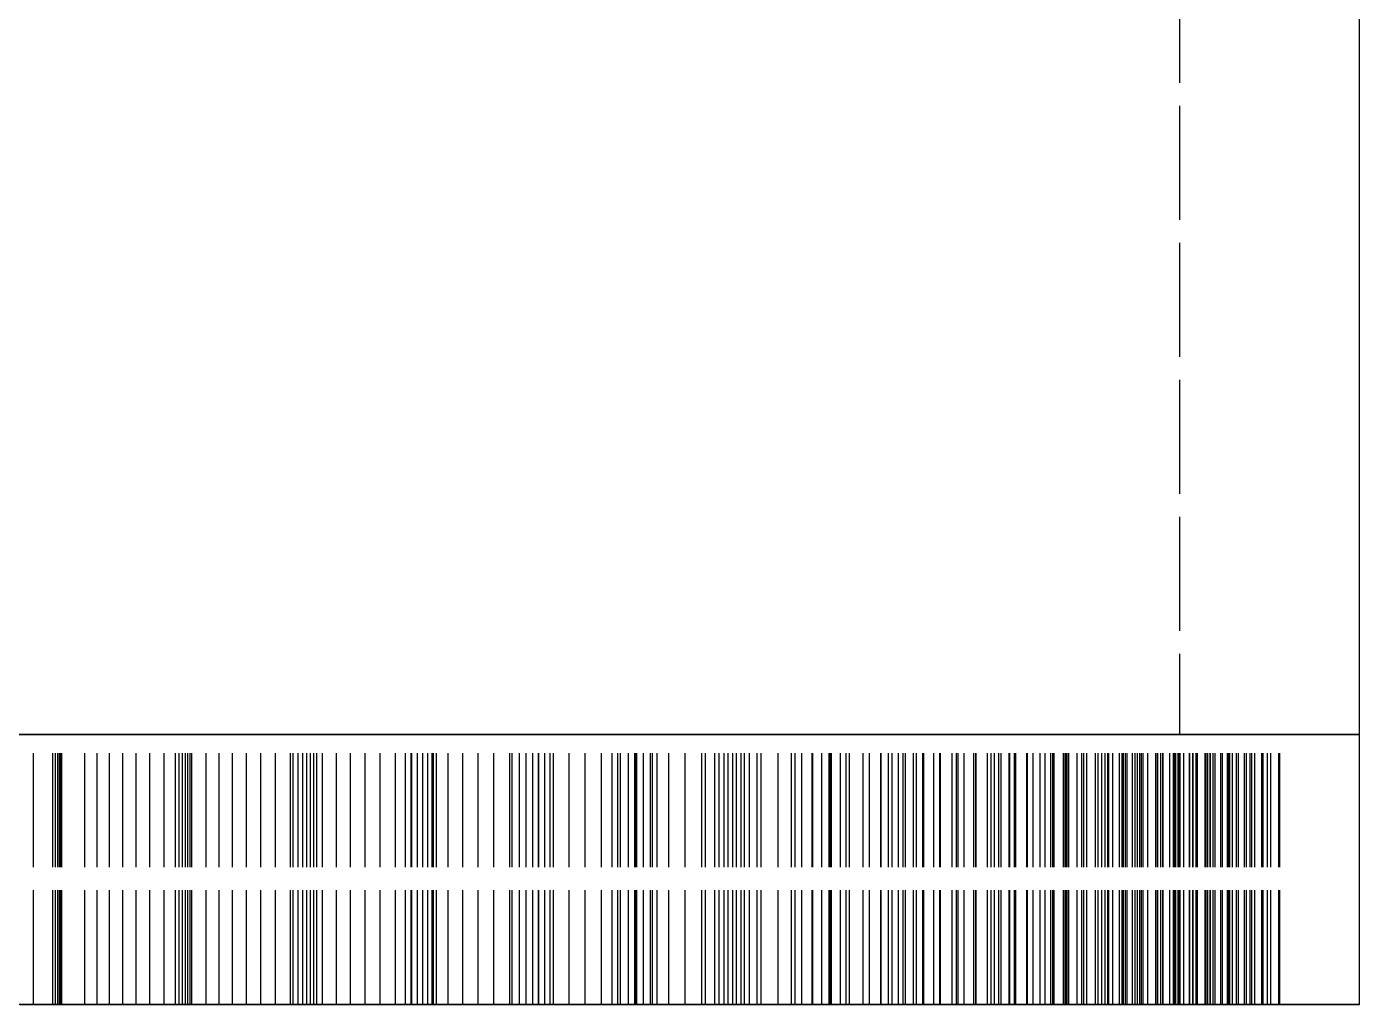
# Model space of a CAD drawing. Header units: millimetres. Extents: x -25 to 138, y -20 to 129.
# Drawn here: x 91.17 to 106, y 2 to 12.88 of the extents above; entities that cross this region are included whole.
import ezdxf

# ---------------------------------------------------------------- set-up
doc = ezdxf.new("R2010")
doc.units = ezdxf.units.MM
doc.linetypes.add('DASHED', pattern=[1.524, 1.27, -0.254])
doc.layers.add('HIDDEN', color=8, linetype='DASHED')
doc.layers.add('VISIBLE', color=7, linetype='CONTINUOUS')

msp = doc.modelspace()

# ---------------------------------------------------------------- linework, layer by layer
at = {"layer": 'HIDDEN'}
for points in [[(104, 44), (104, 5)], [(104, 5), (103.30159, 5), (102.60317, 5), (101.90476, 5), (101.20635, 5), (100.50794, 5), (99.80952, 5), (99.11111, 5), (98.4127, 5), (97.71429, 5), (97.01587, 5), (96.31746, 5), (95.61905, 5), (94.92063, 5), (94.22222, 5), (93.52381, 5), (92.8254, 5), (92.12698, 5), (91.42857, 5), (90.73016, 5)], [(106, 5), (105.2381, 5), (104.47619, 5), (103.71429, 5), (102.95238, 5), (102.19048, 5), (101.42857, 5), (100.66667, 5), (99.90476, 5), (99.14286, 5), (98.38095, 5), (97.61905, 5), (96.85714, 5), (96.09524, 5), (95.33333, 5), (94.57143, 5), (93.80952, 5), (93.04762, 5), (92.28571, 5), (91.52381, 5), (90.7619, 5)], [(106, 5), (105.2381, 5), (104.47619, 5), (103.71429, 5), (102.95238, 5), (102.19048, 5), (101.42857, 5), (100.66667, 5), (99.90476, 5), (99.14286, 5), (98.38095, 5), (97.61905, 5), (96.85714, 5), (96.09524, 5), (95.33333, 5), (94.57143, 5), (93.80952, 5), (93.04762, 5), (92.28571, 5), (91.52381, 5), (90.7619, 5)], [(91.07937, 5), (91.42857, 5), (91.77778, 5), (92.12698, 5), (92.47619, 5), (92.8254, 5), (93.1746, 5), (93.52381, 5), (93.87302, 5), (94.22222, 5), (94.57143, 5), (94.92063, 5), (95.26984, 5), (95.61905, 5), (95.96825, 5), (96.31746, 5), (96.66667, 5), (97.01587, 5), (97.36508, 5), (97.71429, 5), (98.06349, 5), (98.4127, 5), (98.7619, 5), (99.11111, 5), (99.46032, 5), (99.80952, 5), (100.15873, 5), (100.50794, 5), (100.85714, 5), (101.20635, 5), (101.55556, 5), (101.90476, 5), (102.25397, 5), (102.60317, 5), (102.95238, 5), (103.30159, 5), (103.65079, 5), (104, 5)], [(91.09847, 5), (91.24743, 5)], [(91.24743, 5), (91.09847, 5)], [(91.24743, 5), (91.56362, 5)], [(91.56362, 5), (91.24743, 5)], [(91.24743, 2), (91.24743, 5)], [(91.24743, 2), (91.24743, 5)], [(91.49506, 5), (91.46594, 5)], [(91.46594, 5), (91.82161, 5)], [(91.82161, 5), (91.46594, 5)], [(91.46594, 5), (91.49506, 5)], [(91.46594, 2), (91.46594, 5)], [(91.46594, 2), (91.46594, 5)], [(91.5187, 5), (91.49506, 5)], [(91.49506, 5), (91.5187, 5)], [(91.49506, 2), (91.49506, 5)], [(91.49506, 2), (91.49506, 5)], [(91.53716, 5), (91.5187, 5)], [(91.5187, 5), (91.53716, 5)], [(91.5187, 2), (91.5187, 5)], [(91.5187, 2), (91.5187, 5)], [(91.55068, 5), (91.53716, 5)], [(91.53716, 5), (91.55068, 5)], [(91.53716, 2), (91.53716, 5)], [(91.53716, 2), (91.53716, 5)], [(91.55945, 5), (91.55068, 5)], [(91.55068, 5), (91.55945, 5)], [(91.55068, 2), (91.55068, 5)], [(91.55068, 2), (91.55068, 5)], [(91.56362, 5), (91.55945, 5)], [(91.55945, 5), (91.56362, 5)], [(91.55945, 2), (91.55945, 5)], [(91.55945, 2), (91.55945, 5)], [(91.56362, 2), (91.56362, 5)], [(91.56362, 2), (91.56362, 5)], [(91.82161, 5), (91.95636, 5)], [(91.95636, 5), (91.82161, 5)], [(91.82161, 2), (91.82161, 5)], [(91.82161, 2), (91.82161, 5)], [(91.95636, 5), (92.09639, 5)], [(92.09639, 5), (91.95636, 5)], [(91.95636, 2), (91.95636, 5)], [(91.95636, 2), (91.95636, 5)], [(92.09639, 5), (92.24136, 5)], [(92.24136, 5), (92.09639, 5)], [(92.09639, 2), (92.09639, 5)], [(92.09639, 2), (92.09639, 5)], [(92.24136, 5), (92.391, 5)], [(92.391, 5), (92.24136, 5)], [(92.24136, 2), (92.24136, 5)], [(92.24136, 2), (92.24136, 5)], [(92.391, 5), (92.54508, 5)], [(92.54508, 5), (92.391, 5)], [(92.391, 2), (92.391, 5)], [(92.391, 2), (92.391, 5)], [(92.54508, 5), (92.70343, 5)], [(92.70343, 5), (92.54508, 5)], [(92.54508, 2), (92.54508, 5)], [(92.54508, 2), (92.54508, 5)], [(92.70343, 5), (93.00903, 5)], [(93.00903, 5), (92.70343, 5)], [(92.70343, 2), (92.70343, 5)], [(92.70343, 2), (92.70343, 5)], [(92.87077, 5), (92.8282, 5)], [(92.8282, 5), (93.17091, 5)], [(93.17091, 5), (92.8282, 5)], [(92.8282, 5), (92.87077, 5)], [(92.8282, 2), (92.8282, 5)], [(92.8282, 2), (92.8282, 5)], [(92.90803, 5), (92.87077, 5)], [(92.87077, 5), (92.90803, 5)], [(92.87077, 2), (92.87077, 5)], [(92.87077, 2), (92.87077, 5)], [(92.94028, 5), (92.90803, 5)], [(92.90803, 5), (92.94028, 5)], [(92.90803, 2), (92.90803, 5)], [(92.90803, 2), (92.90803, 5)], [(92.96776, 5), (92.94028, 5)], [(92.94028, 5), (92.96776, 5)], [(92.94028, 2), (92.94028, 5)], [(92.94028, 2), (92.94028, 5)], [(92.99062, 5), (92.96776, 5)], [(92.96776, 5), (92.99062, 5)], [(92.96776, 2), (92.96776, 5)], [(92.96776, 2), (92.96776, 5)], [(93.00903, 5), (92.99062, 5)], [(92.99062, 5), (93.00903, 5)], [(92.99062, 2), (92.99062, 5)], [(92.99062, 2), (92.99062, 5)], [(93.00903, 2), (93.00903, 5)], [(93.00903, 2), (93.00903, 5)], [(93.17091, 5), (93.31525, 5)], [(93.31525, 5), (93.17091, 5)], [(93.17091, 2), (93.17091, 5)], [(93.17091, 2), (93.17091, 5)], [(93.31525, 5), (93.46466, 5)], [(93.46466, 5), (93.31525, 5)], [(93.31525, 2), (93.31525, 5)], [(93.31525, 2), (93.31525, 5)], [(93.46466, 5), (93.61881, 5)], [(93.61881, 5), (93.46466, 5)], [(93.46466, 2), (93.46466, 5)], [(93.46466, 2), (93.46466, 5)], [(93.61881, 5), (93.77744, 5)], [(93.77744, 5), (93.61881, 5)], [(93.61881, 2), (93.61881, 5)], [(93.61881, 2), (93.61881, 5)], [(93.77744, 5), (93.94032, 5)], [(93.94032, 5), (93.77744, 5)], [(93.77744, 2), (93.77744, 5)], [(93.77744, 2), (93.77744, 5)], [(93.94032, 5), (94.10728, 5)], [(94.10728, 5), (93.94032, 5)], [(93.94032, 2), (93.94032, 5)], [(93.94032, 2), (93.94032, 5)], [(94.10728, 5), (94.4008, 5)], [(94.4008, 5), (94.10728, 5)], [(94.10728, 2), (94.10728, 5)], [(94.10728, 2), (94.10728, 5)], [(94.19352, 5), (94.13771, 5)], [(94.13771, 5), (94.46578, 5)], [(94.46578, 5), (94.13771, 5)], [(94.13771, 5), (94.19352, 5)], [(94.13771, 2), (94.13771, 5)], [(94.13771, 2), (94.13771, 5)], [(94.24422, 5), (94.19352, 5)], [(94.19352, 5), (94.24422, 5)], [(94.19352, 2), (94.19352, 5)], [(94.19352, 2), (94.19352, 5)], [(94.29011, 5), (94.24422, 5)], [(94.24422, 5), (94.29011, 5)], [(94.24422, 2), (94.24422, 5)], [(94.24422, 2), (94.24422, 5)], [(94.3314, 5), (94.29011, 5)], [(94.29011, 5), (94.3314, 5)], [(94.29011, 2), (94.29011, 5)], [(94.29011, 2), (94.29011, 5)], [(94.36825, 5), (94.3314, 5)], [(94.3314, 5), (94.36825, 5)], [(94.3314, 2), (94.3314, 5)], [(94.3314, 2), (94.3314, 5)], [(94.4008, 5), (94.36825, 5)], [(94.36825, 5), (94.4008, 5)], [(94.36825, 2), (94.36825, 5)], [(94.36825, 2), (94.36825, 5)], [(94.4008, 2), (94.4008, 5)], [(94.4008, 2), (94.4008, 5)], [(94.46578, 5), (94.61901, 5)], [(94.61901, 5), (94.46578, 5)], [(94.46578, 2), (94.46578, 5)], [(94.46578, 2), (94.46578, 5)], [(94.61901, 5), (94.77708, 5)], [(94.77708, 5), (94.61901, 5)], [(94.61901, 2), (94.61901, 5)], [(94.61901, 2), (94.61901, 5)], [(94.77708, 5), (94.93966, 5)], [(94.93966, 5), (94.77708, 5)], [(94.77708, 2), (94.77708, 5)], [(94.77708, 2), (94.77708, 5)], [(94.93966, 5), (95.1065, 5)], [(95.1065, 5), (94.93966, 5)], [(94.93966, 2), (94.93966, 5)], [(94.93966, 2), (94.93966, 5)], [(95.1065, 5), (95.27739, 5)], [(95.27739, 5), (95.1065, 5)], [(95.1065, 2), (95.1065, 5)], [(95.1065, 2), (95.1065, 5)], [(95.27739, 5), (95.45215, 5)], [(95.45215, 5), (95.27739, 5)], [(95.27739, 2), (95.27739, 5)], [(95.27739, 2), (95.27739, 5)], [(95.45686, 5), (95.38809, 5)], [(95.38809, 5), (95.69992, 5)], [(95.69992, 5), (95.38809, 5)], [(95.38809, 5), (95.45686, 5)], [(95.38809, 2), (95.38809, 5)], [(95.38809, 2), (95.38809, 5)], [(95.45215, 5), (95.73216, 5)], [(95.73216, 5), (95.45215, 5)], [(95.45215, 2), (95.45215, 5)], [(95.45215, 2), (95.45215, 5)], [(95.52076, 5), (95.45686, 5)], [(95.45686, 5), (95.52076, 5)], [(95.45686, 2), (95.45686, 5)], [(95.45686, 2), (95.45686, 5)], [(95.58007, 5), (95.52076, 5)], [(95.52076, 5), (95.58007, 5)], [(95.52076, 2), (95.52076, 5)], [(95.52076, 2), (95.52076, 5)], [(95.63497, 5), (95.58007, 5)], [(95.58007, 5), (95.63497, 5)], [(95.58007, 2), (95.58007, 5)], [(95.58007, 2), (95.58007, 5)], [(95.68563, 5), (95.63497, 5)], [(95.63497, 5), (95.68563, 5)], [(95.63497, 2), (95.63497, 5)], [(95.63497, 2), (95.63497, 5)], [(95.73216, 5), (95.68563, 5)], [(95.68563, 5), (95.73216, 5)], [(95.68563, 2), (95.68563, 5)], [(95.68563, 2), (95.68563, 5)], [(95.69992, 5), (95.86129, 5)], [(95.86129, 5), (95.69992, 5)], [(95.69992, 2), (95.69992, 5)], [(95.69992, 2), (95.69992, 5)], [(95.73216, 2), (95.73216, 5)], [(95.73216, 2), (95.73216, 5)], [(95.86129, 5), (96.02725, 5)], [(96.02725, 5), (95.86129, 5)], [(95.86129, 2), (95.86129, 5)], [(95.86129, 2), (95.86129, 5)], [(96.02725, 5), (96.19747, 5)], [(96.19747, 5), (96.02725, 5)], [(96.02725, 2), (96.02725, 5)], [(96.02725, 2), (96.02725, 5)], [(96.19747, 5), (96.37171, 5)], [(96.37171, 5), (96.19747, 5)], [(96.19747, 2), (96.19747, 5)], [(96.19747, 2), (96.19747, 5)], [(96.37171, 5), (96.54977, 5)], [(96.54977, 5), (96.37171, 5)], [(96.37171, 2), (96.37171, 5)], [(96.37171, 2), (96.37171, 5)], [(96.54977, 5), (96.73148, 5)], [(96.73148, 5), (96.54977, 5)], [(96.54977, 2), (96.54977, 5)], [(96.54977, 2), (96.54977, 5)], [(96.65464, 5), (96.57324, 5)], [(96.57324, 5), (96.86732, 5)], [(96.86732, 5), (96.57324, 5)], [(96.57324, 5), (96.65464, 5)], [(96.57324, 2), (96.57324, 5)], [(96.57324, 2), (96.57324, 5)], [(96.73143, 5), (96.65464, 5)], [(96.65464, 5), (96.73143, 5)], [(96.65464, 2), (96.65464, 5)], [(96.65464, 2), (96.65464, 5)], [(96.80386, 5), (96.73143, 5)], [(96.73143, 5), (96.80386, 5)], [(96.73143, 2), (96.73143, 5)], [(96.73143, 2), (96.73143, 5)], [(96.73148, 5), (96.99662, 5)], [(96.99662, 5), (96.73148, 5)], [(96.73148, 2), (96.73148, 5)], [(96.73148, 2), (96.73148, 5)], [(96.87211, 5), (96.80386, 5)], [(96.80386, 5), (96.87211, 5)], [(96.80386, 2), (96.80386, 5)], [(96.80386, 2), (96.80386, 5)], [(96.86732, 5), (97.03605, 5)], [(97.03605, 5), (96.86732, 5)], [(96.86732, 2), (96.86732, 5)], [(96.86732, 2), (96.86732, 5)], [(96.93632, 5), (96.87211, 5)], [(96.87211, 5), (96.93632, 5)], [(96.87211, 2), (96.87211, 5)], [(96.87211, 2), (96.87211, 5)], [(96.99662, 5), (96.93632, 5)], [(96.93632, 5), (96.99662, 5)], [(96.93632, 2), (96.93632, 5)], [(96.93632, 2), (96.93632, 5)], [(96.99662, 2), (96.99662, 5)], [(96.99662, 2), (96.99662, 5)], [(97.03605, 5), (97.20908, 5)], [(97.20908, 5), (97.03605, 5)], [(97.03605, 2), (97.03605, 5)], [(97.03605, 2), (97.03605, 5)], [(97.20908, 5), (97.38611, 5)], [(97.38611, 5), (97.20908, 5)], [(97.20908, 2), (97.20908, 5)], [(97.20908, 2), (97.20908, 5)], [(97.38611, 5), (97.56691, 5)], [(97.56691, 5), (97.38611, 5)], [(97.38611, 2), (97.38611, 5)], [(97.38611, 2), (97.38611, 5)], [(97.56691, 5), (97.75127, 5)], [(97.75127, 5), (97.56691, 5)], [(97.56691, 2), (97.56691, 5)], [(97.56691, 2), (97.56691, 5)], [(97.78102, 5), (97.68739, 5)], [(97.68739, 5), (97.96228, 5)], [(97.96228, 5), (97.68739, 5)], [(97.68739, 5), (97.78102, 5)], [(97.68739, 2), (97.68739, 5)], [(97.68739, 2), (97.68739, 5)], [(97.75127, 5), (97.93904, 5)], [(97.93904, 5), (97.75127, 5)], [(97.75127, 2), (97.75127, 5)], [(97.75127, 2), (97.75127, 5)], [(97.87033, 5), (97.78102, 5)], [(97.78102, 5), (97.87033, 5)], [(97.78102, 2), (97.78102, 5)], [(97.78102, 2), (97.78102, 5)], [(97.95553, 5), (97.87033, 5)], [(97.87033, 5), (97.95553, 5)], [(97.87033, 2), (97.87033, 5)], [(97.87033, 2), (97.87033, 5)], [(97.93904, 5), (98.18801, 5)], [(98.18801, 5), (97.93904, 5)], [(97.93904, 2), (97.93904, 5)], [(97.93904, 2), (97.93904, 5)], [(98.03679, 5), (97.95553, 5)], [(97.95553, 5), (98.03679, 5)], [(97.95553, 2), (97.95553, 5)], [(97.95553, 2), (97.95553, 5)], [(97.96228, 5), (98.13755, 5)], [(98.13755, 5), (97.96228, 5)], [(97.96228, 2), (97.96228, 5)], [(97.96228, 2), (97.96228, 5)], [(98.11425, 5), (98.03679, 5)], [(98.03679, 5), (98.11425, 5)], [(98.03679, 2), (98.03679, 5)], [(98.03679, 2), (98.03679, 5)], [(98.18801, 5), (98.11425, 5)], [(98.11425, 5), (98.18801, 5)], [(98.11425, 2), (98.11425, 5)], [(98.11425, 2), (98.11425, 5)], [(98.13755, 5), (98.31681, 5)], [(98.31681, 5), (98.13755, 5)], [(98.13755, 2), (98.13755, 5)], [(98.13755, 2), (98.13755, 5)], [(98.18801, 2), (98.18801, 5)], [(98.18801, 2), (98.18801, 5)], [(98.31681, 5), (98.49979, 5)], [(98.49979, 5), (98.31681, 5)], [(98.31681, 2), (98.31681, 5)], [(98.31681, 2), (98.31681, 5)], [(98.49979, 5), (98.68626, 5)], [(98.68626, 5), (98.49979, 5)], [(98.49979, 2), (98.49979, 5)], [(98.49979, 2), (98.49979, 5)], [(98.68626, 5), (98.87603, 5)], [(98.87603, 5), (98.68626, 5)], [(98.68626, 2), (98.68626, 5)], [(98.68626, 2), (98.68626, 5)], [(98.83052, 5), (98.72511, 5)], [(98.72511, 5), (98.97948, 5)], [(98.97948, 5), (98.72511, 5)], [(98.72511, 5), (98.83052, 5)], [(98.72511, 2), (98.72511, 5)], [(98.72511, 2), (98.72511, 5)], [(98.9319, 5), (98.83052, 5)], [(98.83052, 5), (98.9319, 5)], [(98.83052, 2), (98.83052, 5)], [(98.83052, 2), (98.83052, 5)], [(98.87603, 5), (99.06895, 5)], [(99.06895, 5), (98.87603, 5)], [(98.87603, 2), (98.87603, 5)], [(98.87603, 2), (98.87603, 5)], [(99.02946, 5), (98.9319, 5)], [(98.9319, 5), (99.02946, 5)], [(98.9319, 2), (98.9319, 5)], [(98.9319, 2), (98.9319, 5)], [(98.97948, 5), (99.16043, 5)], [(99.16043, 5), (98.97948, 5)], [(98.97948, 2), (98.97948, 5)], [(98.97948, 2), (98.97948, 5)], [(99.12335, 5), (99.02946, 5)], [(99.02946, 5), (99.12335, 5)], [(99.02946, 2), (99.02946, 5)], [(99.02946, 2), (99.02946, 5)], [(99.06895, 5), (99.30054, 5)], [(99.30054, 5), (99.06895, 5)], [(99.06895, 2), (99.06895, 5)], [(99.06895, 2), (99.06895, 5)], [(99.21368, 5), (99.12335, 5)], [(99.12335, 5), (99.21368, 5)], [(99.12335, 2), (99.12335, 5)], [(99.12335, 2), (99.12335, 5)], [(99.16043, 5), (99.34505, 5)], [(99.34505, 5), (99.16043, 5)], [(99.16043, 2), (99.16043, 5)], [(99.16043, 2), (99.16043, 5)], [(99.30054, 5), (99.21368, 5)], [(99.21368, 5), (99.30054, 5)], [(99.21368, 2), (99.21368, 5)], [(99.21368, 2), (99.21368, 5)], [(99.30054, 2), (99.30054, 5)], [(99.30054, 2), (99.30054, 5)], [(99.34505, 5), (99.53308, 5)], [(99.53308, 5), (99.34505, 5)], [(99.34505, 2), (99.34505, 5)], [(99.34505, 2), (99.34505, 5)], [(99.53308, 5), (99.72432, 5)], [(99.72432, 5), (99.53308, 5)], [(99.53308, 2), (99.53308, 5)], [(99.53308, 2), (99.53308, 5)], [(99.79803, 5), (99.68135, 5)], [(99.68135, 5), (99.91396, 5)], [(99.91396, 5), (99.68135, 5)], [(99.68135, 5), (99.79803, 5)], [(99.68135, 2), (99.68135, 5)], [(99.68135, 2), (99.68135, 5)], [(99.72432, 5), (99.91857, 5)], [(99.91857, 5), (99.72432, 5)], [(99.72432, 2), (99.72432, 5)], [(99.72432, 2), (99.72432, 5)], [(99.91099, 5), (99.79803, 5)], [(99.79803, 5), (99.91099, 5)], [(99.79803, 2), (99.79803, 5)], [(99.79803, 2), (99.79803, 5)], [(100.02043, 5), (99.91099, 5)], [(99.91099, 5), (100.02043, 5)], [(99.91099, 2), (99.91099, 5)], [(99.91099, 2), (99.91099, 5)], [(99.91396, 5), (100.0997, 5)], [(100.0997, 5), (99.91396, 5)], [(99.91396, 2), (99.91396, 5)], [(99.91396, 2), (99.91396, 5)], [(99.91857, 5), (100.11569, 5)], [(100.11569, 5), (99.91857, 5)], [(99.91857, 2), (99.91857, 5)], [(99.91857, 2), (99.91857, 5)], [(100.12648, 5), (100.02043, 5)], [(100.02043, 5), (100.12648, 5)], [(100.02043, 2), (100.02043, 5)], [(100.02043, 2), (100.02043, 5)], [(100.0997, 5), (100.28878, 5)], [(100.28878, 5), (100.0997, 5)], [(100.0997, 2), (100.0997, 5)], [(100.0997, 2), (100.0997, 5)], [(100.11569, 5), (100.32878, 5)], [(100.32878, 5), (100.11569, 5)], [(100.11569, 2), (100.11569, 5)], [(100.11569, 2), (100.11569, 5)], [(100.22924, 5), (100.12648, 5)], [(100.12648, 5), (100.22924, 5)], [(100.12648, 2), (100.12648, 5)], [(100.12648, 2), (100.12648, 5)], [(100.32878, 5), (100.22924, 5)], [(100.22924, 5), (100.32878, 5)], [(100.22924, 2), (100.22924, 5)], [(100.22924, 2), (100.22924, 5)], [(100.28878, 5), (100.48096, 5)], [(100.48096, 5), (100.28878, 5)], [(100.28878, 2), (100.28878, 5)], [(100.28878, 2), (100.28878, 5)], [(100.32878, 2), (100.32878, 5)], [(100.32878, 2), (100.32878, 5)], [(100.48096, 5), (100.67602, 5)], [(100.67602, 5), (100.48096, 5)], [(100.48096, 2), (100.48096, 5)], [(100.48096, 2), (100.48096, 5)], [(100.67882, 5), (100.55145, 5)], [(100.55145, 5), (100.76116, 5)], [(100.76116, 5), (100.55145, 5)], [(100.55145, 5), (100.67882, 5)], [(100.55145, 2), (100.55145, 5)], [(100.55145, 2), (100.55145, 5)], [(100.67602, 5), (100.87381, 5)], [(100.87381, 5), (100.67602, 5)], [(100.67602, 2), (100.67602, 5)], [(100.67602, 2), (100.67602, 5)], [(100.80282, 5), (100.67882, 5)], [(100.67882, 5), (100.80282, 5)], [(100.67882, 2), (100.67882, 5)], [(100.67882, 2), (100.67882, 5)], [(100.76116, 5), (100.9508, 5)], [(100.9508, 5), (100.76116, 5)], [(100.76116, 2), (100.76116, 5)], [(100.76116, 2), (100.76116, 5)], [(100.92361, 5), (100.80282, 5)], [(100.80282, 5), (100.92361, 5)], [(100.80282, 2), (100.80282, 5)], [(100.80282, 2), (100.80282, 5)], [(100.87381, 5), (101.07418, 5)], [(101.07418, 5), (100.87381, 5)], [(100.87381, 2), (100.87381, 5)], [(100.87381, 2), (100.87381, 5)], [(101.0413, 5), (100.92361, 5)], [(100.92361, 5), (101.0413, 5)], [(100.92361, 2), (100.92361, 5)], [(100.92361, 2), (100.92361, 5)], [(100.9508, 5), (101.14342, 5)], [(101.14342, 5), (100.9508, 5)], [(100.9508, 2), (100.9508, 5)], [(100.9508, 2), (100.9508, 5)], [(101.15598, 5), (101.0413, 5)], [(101.0413, 5), (101.15598, 5)], [(101.0413, 2), (101.0413, 5)], [(101.0413, 2), (101.0413, 5)], [(101.07418, 5), (101.26773, 5)], [(101.26773, 5), (101.07418, 5)], [(101.07418, 2), (101.07418, 5)], [(101.07418, 2), (101.07418, 5)], [(101.14342, 5), (101.3388, 5)], [(101.3388, 5), (101.14342, 5)], [(101.14342, 2), (101.14342, 5)], [(101.14342, 2), (101.14342, 5)], [(101.26773, 5), (101.15598, 5)], [(101.15598, 5), (101.26773, 5)], [(101.15598, 2), (101.15598, 5)], [(101.15598, 2), (101.15598, 5)], [(101.26773, 2), (101.26773, 5)], [(101.26773, 2), (101.26773, 5)], [(101.46861, 5), (101.33117, 5)], [(101.33117, 5), (101.51695, 5)], [(101.51695, 5), (101.33117, 5)], [(101.33117, 5), (101.46861, 5)], [(101.33117, 2), (101.33117, 5)], [(101.33117, 2), (101.33117, 5)], [(101.3388, 5), (101.53674, 5)], [(101.53674, 5), (101.3388, 5)], [(101.3388, 2), (101.3388, 5)], [(101.3388, 2), (101.3388, 5)], [(101.60304, 5), (101.46861, 5)], [(101.46861, 5), (101.60304, 5)], [(101.46861, 2), (101.46861, 5)], [(101.46861, 2), (101.46861, 5)], [(101.51695, 5), (101.70956, 5)], [(101.70956, 5), (101.51695, 5)], [(101.51695, 2), (101.51695, 5)], [(101.51695, 2), (101.51695, 5)], [(101.53674, 5), (101.7371, 5)], [(101.7371, 5), (101.53674, 5)], [(101.53674, 2), (101.53674, 5)], [(101.53674, 2), (101.53674, 5)], [(101.73459, 5), (101.60304, 5)], [(101.60304, 5), (101.73459, 5)], [(101.60304, 2), (101.60304, 5)], [(101.60304, 2), (101.60304, 5)], [(101.70956, 5), (101.90479, 5)], [(101.90479, 5), (101.70956, 5)], [(101.70956, 2), (101.70956, 5)], [(101.70956, 2), (101.70956, 5)], [(101.86335, 5), (101.73459, 5)], [(101.73459, 5), (101.86335, 5)], [(101.73459, 2), (101.73459, 5)], [(101.73459, 2), (101.73459, 5)], [(101.7371, 5), (101.93975, 5)], [(101.93975, 5), (101.7371, 5)], [(101.7371, 2), (101.7371, 5)], [(101.7371, 2), (101.7371, 5)], [(101.98941, 5), (101.86335, 5)], [(101.86335, 5), (101.98941, 5)], [(101.86335, 2), (101.86335, 5)], [(101.86335, 2), (101.86335, 5)], [(101.90479, 5), (102.10242, 5)], [(102.10242, 5), (101.90479, 5)], [(101.90479, 2), (101.90479, 5)], [(101.90479, 2), (101.90479, 5)], [(101.93975, 5), (102.11281, 5)], [(102.11281, 5), (101.93975, 5)], [(101.93975, 2), (101.93975, 5)], [(101.93975, 2), (101.93975, 5)], [(102.11281, 5), (101.98941, 5)], [(101.98941, 5), (102.11281, 5)], [(101.98941, 2), (101.98941, 5)], [(101.98941, 2), (101.98941, 5)], [(102.16356, 5), (102.01671, 5)], [(102.01671, 5), (102.17767, 5)], [(102.17767, 5), (102.01671, 5)], [(102.01671, 5), (102.16356, 5)], [(102.01671, 2), (102.01671, 5)], [(102.01671, 2), (102.01671, 5)], [(102.10242, 5), (102.30228, 5)], [(102.30228, 5), (102.10242, 5)], [(102.10242, 2), (102.10242, 5)], [(102.10242, 2), (102.10242, 5)], [(102.11281, 2), (102.11281, 5)], [(102.11281, 2), (102.11281, 5)], [(102.30776, 5), (102.16356, 5)], [(102.16356, 5), (102.30776, 5)], [(102.16356, 2), (102.16356, 5)], [(102.16356, 2), (102.16356, 5)], [(102.17767, 5), (102.37231, 5)], [(102.37231, 5), (102.17767, 5)], [(102.17767, 2), (102.17767, 5)], [(102.17767, 2), (102.17767, 5)], [(102.30228, 5), (102.50424, 5)], [(102.50424, 5), (102.30228, 5)], [(102.30228, 2), (102.30228, 5)], [(102.30228, 2), (102.30228, 5)], [(102.44942, 5), (102.30776, 5)], [(102.30776, 5), (102.44942, 5)], [(102.30776, 2), (102.30776, 5)], [(102.30776, 2), (102.30776, 5)], [(102.37231, 5), (102.56918, 5)], [(102.56918, 5), (102.37231, 5)], [(102.37231, 2), (102.37231, 5)], [(102.37231, 2), (102.37231, 5)], [(102.58863, 5), (102.44942, 5)], [(102.44942, 5), (102.58863, 5)], [(102.44942, 2), (102.44942, 5)], [(102.44942, 2), (102.44942, 5)], [(102.50424, 5), (102.70817, 5)], [(102.70817, 5), (102.50424, 5)], [(102.50424, 2), (102.50424, 5)], [(102.50424, 2), (102.50424, 5)], [(102.56918, 5), (102.7681, 5)], [(102.7681, 5), (102.56918, 5)], [(102.56918, 2), (102.56918, 5)], [(102.56918, 2), (102.56918, 5)], [(102.72544, 5), (102.58863, 5)], [(102.58863, 5), (102.72544, 5)], [(102.58863, 2), (102.58863, 5)], [(102.58863, 2), (102.58863, 5)], [(102.76027, 5), (102.60473, 5)], [(102.60473, 5), (102.74008, 5)], [(102.74008, 5), (102.60473, 5)], [(102.60473, 5), (102.76027, 5)], [(102.60473, 2), (102.60473, 5)], [(102.60473, 2), (102.60473, 5)], [(102.70817, 5), (102.85989, 5)], [(102.85989, 5), (102.70817, 5)], [(102.70817, 2), (102.70817, 5)], [(102.70817, 2), (102.70817, 5)], [(102.85989, 5), (102.72544, 5)], [(102.72544, 5), (102.85989, 5)], [(102.72544, 2), (102.72544, 5)], [(102.72544, 2), (102.72544, 5)], [(102.74008, 5), (102.9358, 5)], [(102.9358, 5), (102.74008, 5)], [(102.74008, 2), (102.74008, 5)], [(102.74008, 2), (102.74008, 5)], [(102.91354, 5), (102.76027, 5)], [(102.76027, 5), (102.91354, 5)], [(102.76027, 2), (102.76027, 5)], [(102.76027, 2), (102.76027, 5)], [(102.7681, 5), (102.96891, 5)], [(102.96891, 5), (102.7681, 5)], [(102.7681, 2), (102.7681, 5)], [(102.7681, 2), (102.7681, 5)], [(102.85989, 2), (102.85989, 5)], [(102.85989, 2), (102.85989, 5)], [(103.06463, 5), (102.91354, 5)], [(102.91354, 5), (103.06463, 5)], [(102.91354, 2), (102.91354, 5)], [(102.91354, 2), (102.91354, 5)], [(102.9358, 5), (103.13337, 5)], [(103.13337, 5), (102.9358, 5)], [(102.9358, 2), (102.9358, 5)], [(102.9358, 2), (102.9358, 5)], [(102.96891, 5), (103.17148, 5)], [(103.17148, 5), (102.96891, 5)], [(102.96891, 2), (102.96891, 5)], [(102.96891, 2), (102.96891, 5)], [(103.21361, 5), (103.06463, 5)], [(103.06463, 5), (103.21361, 5)], [(103.06463, 2), (103.06463, 5)], [(103.06463, 2), (103.06463, 5)], [(103.25583, 5), (103.09236, 5)], [(103.09236, 5), (103.20144, 5)], [(103.20144, 5), (103.09236, 5)], [(103.09236, 5), (103.25583, 5)], [(103.09236, 2), (103.09236, 5)], [(103.09236, 2), (103.09236, 5)], [(103.13337, 5), (103.3326, 5)], [(103.3326, 5), (103.13337, 5)], [(103.13337, 2), (103.13337, 5)], [(103.13337, 2), (103.13337, 5)], [(103.17148, 5), (103.3757, 5)], [(103.3757, 5), (103.17148, 5)], [(103.17148, 2), (103.17148, 5)], [(103.17148, 2), (103.17148, 5)], [(103.20144, 5), (103.3973, 5)], [(103.3973, 5), (103.20144, 5)], [(103.20144, 2), (103.20144, 5)], [(103.20144, 2), (103.20144, 5)], [(103.36051, 5), (103.21361, 5)], [(103.21361, 5), (103.36051, 5)], [(103.21361, 2), (103.21361, 5)], [(103.21361, 2), (103.21361, 5)], [(103.41743, 5), (103.25583, 5)], [(103.25583, 5), (103.41743, 5)], [(103.25583, 2), (103.25583, 5)], [(103.25583, 2), (103.25583, 5)], [(103.3326, 5), (103.53338, 5)], [(103.53338, 5), (103.3326, 5)], [(103.3326, 2), (103.3326, 5)], [(103.3326, 2), (103.3326, 5)], [(103.50535, 5), (103.36051, 5)], [(103.36051, 5), (103.50535, 5)], [(103.36051, 2), (103.36051, 5)], [(103.36051, 2), (103.36051, 5)], [(103.3757, 5), (103.50535, 5)], [(103.50535, 5), (103.3757, 5)], [(103.3757, 2), (103.3757, 5)], [(103.3757, 2), (103.3757, 5)], [(103.3973, 5), (103.59459, 5)], [(103.59459, 5), (103.3973, 5)], [(103.3973, 2), (103.3973, 5)], [(103.3973, 2), (103.3973, 5)], [(103.57722, 5), (103.41743, 5)], [(103.41743, 5), (103.57722, 5)], [(103.41743, 2), (103.41743, 5)], [(103.41743, 2), (103.41743, 5)], [(103.64784, 5), (103.47724, 5)], [(103.47724, 5), (103.55952, 5)], [(103.55952, 5), (103.47724, 5)], [(103.47724, 5), (103.64784, 5)], [(103.47724, 2), (103.47724, 5)], [(103.47724, 2), (103.47724, 5)], [(103.50535, 2), (103.50535, 5)], [(103.50535, 2), (103.50535, 5)], [(103.53338, 5), (103.73557, 5)], [(103.73557, 5), (103.53338, 5)], [(103.53338, 2), (103.53338, 5)], [(103.53338, 2), (103.53338, 5)], [(103.55952, 5), (103.75455, 5)], [(103.75455, 5), (103.55952, 5)], [(103.55952, 2), (103.55952, 5)], [(103.55952, 2), (103.55952, 5)], [(103.73523, 5), (103.57722, 5)], [(103.57722, 5), (103.73523, 5)], [(103.57722, 2), (103.57722, 5)], [(103.57722, 2), (103.57722, 5)], [(103.59459, 5), (103.79318, 5)], [(103.79318, 5), (103.59459, 5)], [(103.59459, 2), (103.59459, 5)], [(103.59459, 2), (103.59459, 5)], [(103.81698, 5), (103.64784, 5)], [(103.64784, 5), (103.81698, 5)], [(103.64784, 2), (103.64784, 5)], [(103.64784, 2), (103.64784, 5)], [(103.8915, 5), (103.73523, 5)], [(103.73523, 5), (103.8915, 5)], [(103.73523, 2), (103.73523, 5)], [(103.73523, 2), (103.73523, 5)], [(103.73557, 5), (103.93909, 5)], [(103.93909, 5), (103.73557, 5)], [(103.73557, 2), (103.73557, 5)], [(103.73557, 2), (103.73557, 5)], [(103.75455, 5), (103.95061, 5)], [(103.95061, 5), (103.75455, 5)], [(103.75455, 2), (103.75455, 5)], [(103.75455, 2), (103.75455, 5)], [(103.93439, 5), (103.75748, 5)], [(103.75748, 5), (103.81255, 5)], [(103.81255, 5), (103.75748, 5)], [(103.75748, 5), (103.93439, 5)], [(103.75748, 2), (103.75748, 5)], [(103.75748, 2), (103.75748, 5)], [(103.79318, 5), (103.99294, 5)], [(103.99294, 5), (103.79318, 5)], [(103.79318, 2), (103.79318, 5)], [(103.79318, 2), (103.79318, 5)], [(103.81255, 5), (104.00582, 5)], [(104.00582, 5), (103.81255, 5)], [(103.81255, 2), (103.81255, 5)], [(103.81255, 2), (103.81255, 5)], [(103.98468, 5), (103.81698, 5)], [(103.81698, 5), (103.98468, 5)], [(103.81698, 2), (103.81698, 5)], [(103.81698, 2), (103.81698, 5)], [(104.04604, 5), (103.8915, 5)], [(103.8915, 5), (104.04604, 5)], [(103.8915, 2), (103.8915, 5)], [(103.8915, 2), (103.8915, 5)], [(104.11407, 5), (103.93172, 5)], [(103.93172, 5), (103.95932, 5)], [(103.95932, 5), (103.93172, 5)], [(103.93172, 5), (104.11407, 5)], [(103.93172, 2), (103.93172, 5)], [(103.93172, 2), (103.93172, 5)], [(104.11024, 5), (103.93439, 5)], [(103.93439, 5), (104.11024, 5)], [(103.93439, 2), (103.93439, 5)], [(103.93439, 2), (103.93439, 5)], [(103.93909, 5), (104.04604, 5)], [(104.04604, 5), (103.93909, 5)], [(103.93909, 2), (103.93909, 5)], [(103.93909, 2), (103.93909, 5)], [(103.95061, 5), (104.14758, 5)], [(104.14758, 5), (103.95061, 5)], [(103.95061, 2), (103.95061, 5)], [(103.95061, 2), (103.95061, 5)], [(103.95932, 5), (104.14987, 5)], [(104.14987, 5), (103.95932, 5)], [(103.95932, 2), (103.95932, 5)], [(103.95932, 2), (103.95932, 5)], [(104.15097, 5), (103.98468, 5)], [(103.98468, 5), (104.15097, 5)], [(103.98468, 2), (103.98468, 5)], [(103.98468, 2), (103.98468, 5)], [(103.99294, 5), (104.19377, 5)], [(104.19377, 5), (103.99294, 5)], [(103.99294, 2), (103.99294, 5)], [(103.99294, 2), (103.99294, 5)], [(104.18602, 5), (103.99911, 5)], [(103.99911, 5), (104.18602, 5)], [(103.99911, 2), (103.99911, 5)], [(103.99911, 2), (103.99911, 5)], [(104.00582, 5), (104.19969, 5)], [(104.19969, 5), (104.00582, 5)], [(104.00582, 2), (104.00582, 5)], [(104.00582, 2), (104.00582, 5)], [(104.04604, 2), (104.04604, 5)], [(104.04604, 2), (104.04604, 5)], [(104.28503, 5), (104.11024, 5)], [(104.11024, 5), (104.28503, 5)], [(104.11024, 2), (104.11024, 5)], [(104.11024, 2), (104.11024, 5)], [(104.29578, 5), (104.11407, 5)], [(104.11407, 5), (104.29578, 5)], [(104.11407, 2), (104.11407, 5)], [(104.11407, 2), (104.11407, 5)], [(104.14758, 5), (104.34535, 5)], [(104.34535, 5), (104.14758, 5)], [(104.14758, 2), (104.14758, 5)], [(104.14758, 2), (104.14758, 5)], [(104.14987, 5), (104.34061, 5)], [(104.34061, 5), (104.14987, 5)], [(104.14987, 2), (104.14987, 5)], [(104.14987, 2), (104.14987, 5)], [(104.31585, 5), (104.15097, 5)], [(104.15097, 5), (104.31585, 5)], [(104.15097, 2), (104.15097, 5)], [(104.15097, 2), (104.15097, 5)], [(104.37269, 5), (104.18602, 5)], [(104.18602, 5), (104.37269, 5)], [(104.18602, 2), (104.18602, 5)], [(104.18602, 2), (104.18602, 5)], [(104.19377, 5), (104.39559, 5)], [(104.39559, 5), (104.19377, 5)], [(104.19377, 2), (104.19377, 5)], [(104.19377, 2), (104.19377, 5)], [(104.19969, 5), (104.39408, 5)], [(104.39408, 5), (104.19969, 5)], [(104.19969, 2), (104.19969, 5)], [(104.19969, 2), (104.19969, 5)], [(104.45878, 5), (104.28503, 5)], [(104.28503, 5), (104.45878, 5)], [(104.28503, 2), (104.28503, 5)], [(104.28503, 2), (104.28503, 5)], [(104.47682, 5), (104.29578, 5)], [(104.29578, 5), (104.47682, 5)], [(104.29578, 2), (104.29578, 5)], [(104.29578, 2), (104.29578, 5)], [(104.47933, 5), (104.31585, 5)], [(104.31585, 5), (104.47933, 5)], [(104.31585, 2), (104.31585, 5)], [(104.31585, 2), (104.31585, 5)], [(104.34061, 5), (104.53147, 5)], [(104.53147, 5), (104.34061, 5)], [(104.34061, 2), (104.34061, 5)], [(104.34061, 2), (104.34061, 5)], [(104.34535, 5), (104.54385, 5)], [(104.54385, 5), (104.34535, 5)], [(104.34535, 2), (104.34535, 5)], [(104.34535, 2), (104.34535, 5)], [(104.5591, 5), (104.37269, 5)], [(104.37269, 5), (104.5591, 5)], [(104.37269, 2), (104.37269, 5)], [(104.37269, 2), (104.37269, 5)], [(104.39408, 5), (104.5889, 5)], [(104.5889, 5), (104.39408, 5)], [(104.39408, 2), (104.39408, 5)], [(104.39408, 2), (104.39408, 5)], [(104.39559, 5), (104.47933, 5)], [(104.47933, 5), (104.39559, 5)], [(104.39559, 2), (104.39559, 5)], [(104.39559, 2), (104.39559, 5)], [(104.63147, 5), (104.45878, 5)], [(104.45878, 5), (104.63147, 5)], [(104.45878, 2), (104.45878, 5)], [(104.45878, 2), (104.45878, 5)], [(104.65718, 5), (104.47682, 5)], [(104.47682, 5), (104.65718, 5)], [(104.47682, 2), (104.47682, 5)], [(104.47682, 2), (104.47682, 5)], [(104.47933, 2), (104.47933, 5)], [(104.47933, 2), (104.47933, 5)], [(104.53147, 5), (104.7224, 5)], [(104.7224, 5), (104.53147, 5)], [(104.53147, 2), (104.53147, 5)], [(104.53147, 2), (104.53147, 5)], [(104.54385, 5), (104.74299, 5)], [(104.74299, 5), (104.54385, 5)], [(104.54385, 2), (104.54385, 5)], [(104.54385, 2), (104.54385, 5)], [(104.7452, 5), (104.5591, 5)], [(104.5591, 5), (104.7452, 5)], [(104.5591, 2), (104.5591, 5)], [(104.5591, 2), (104.5591, 5)], [(104.5889, 5), (104.78409, 5)], [(104.78409, 5), (104.5889, 5)], [(104.5889, 2), (104.5889, 5)], [(104.5889, 2), (104.5889, 5)], [(104.80309, 5), (104.63147, 5)], [(104.63147, 5), (104.80309, 5)], [(104.63147, 2), (104.63147, 5)], [(104.63147, 2), (104.63147, 5)], [(104.83684, 5), (104.65718, 5)], [(104.65718, 5), (104.83684, 5)], [(104.65718, 2), (104.65718, 5)], [(104.65718, 2), (104.65718, 5)], [(104.7224, 5), (104.91334, 5)], [(104.91334, 5), (104.7224, 5)], [(104.7224, 2), (104.7224, 5)], [(104.7224, 2), (104.7224, 5)], [(104.74299, 5), (104.80309, 5)], [(104.80309, 5), (104.74299, 5)], [(104.74299, 2), (104.74299, 5)], [(104.74299, 2), (104.74299, 5)], [(104.93095, 5), (104.7452, 5)], [(104.7452, 5), (104.93095, 5)], [(104.7452, 2), (104.7452, 5)], [(104.7452, 2), (104.7452, 5)], [(104.78409, 5), (104.97959, 5)], [(104.97959, 5), (104.78409, 5)], [(104.78409, 2), (104.78409, 5)], [(104.78409, 2), (104.78409, 5)], [(104.80309, 2), (104.80309, 5)], [(104.80309, 2), (104.80309, 5)], [(105.01576, 5), (104.83684, 5)], [(104.83684, 5), (105.01576, 5)], [(104.83684, 2), (104.83684, 5)], [(104.83684, 2), (104.83684, 5)], [(104.91334, 5), (105.10423, 5)], [(105.10423, 5), (104.91334, 5)], [(104.91334, 2), (104.91334, 5)], [(104.91334, 2), (104.91334, 5)], [(105.11631, 5), (104.93095, 5)], [(104.93095, 5), (105.11631, 5)], [(104.93095, 2), (104.93095, 5)], [(104.93095, 2), (104.93095, 5)], [(104.97959, 5), (105.01576, 5)], [(105.01576, 5), (104.97959, 5)], [(104.97959, 2), (104.97959, 5)], [(104.97959, 2), (104.97959, 5)], [(105.01576, 2), (105.01576, 5)], [(105.01576, 2), (105.01576, 5)], [(105.10423, 5), (105.11631, 5)], [(105.11631, 5), (105.10423, 5)], [(105.10423, 2), (105.10423, 5)], [(105.10423, 2), (105.10423, 5)], [(105.11631, 2), (105.11631, 5)], [(105.11631, 2), (105.11631, 5)], [(106, 2), (105.2381, 2), (104.47619, 2), (103.71429, 2), (102.95238, 2), (102.19048, 2), (101.42857, 2), (100.66667, 2), (99.90476, 2), (99.14286, 2), (98.38095, 2), (97.61905, 2), (96.85714, 2), (96.09524, 2), (95.33333, 2), (94.57143, 2), (93.80952, 2), (93.04762, 2), (92.28571, 2), (91.52381, 2), (90.7619, 2)], [(91.09847, 2), (91.24743, 2)], [(91.24743, 2), (91.09847, 2)], [(91.24743, 2), (91.56362, 2)], [(91.56362, 2), (91.24743, 2)], [(91.49506, 2), (91.46594, 2)], [(91.46594, 2), (91.82161, 2)], [(91.82161, 2), (91.46594, 2)], [(91.46594, 2), (91.49506, 2)], [(91.5187, 2), (91.49506, 2)], [(91.49506, 2), (91.5187, 2)], [(91.53716, 2), (91.5187, 2)], [(91.5187, 2), (91.53716, 2)], [(91.55068, 2), (91.53716, 2)], [(91.53716, 2), (91.55068, 2)], [(91.55945, 2), (91.55068, 2)], [(91.55068, 2), (91.55945, 2)], [(91.56362, 2), (91.55945, 2)], [(91.55945, 2), (91.56362, 2)], [(91.82161, 2), (91.95636, 2)], [(91.95636, 2), (91.82161, 2)], [(91.95636, 2), (92.09639, 2)], [(92.09639, 2), (91.95636, 2)], [(92.09639, 2), (92.24136, 2)], [(92.24136, 2), (92.09639, 2)], [(92.24136, 2), (92.391, 2)], [(92.391, 2), (92.24136, 2)], [(92.391, 2), (92.54508, 2)], [(92.54508, 2), (92.391, 2)], [(92.54508, 2), (92.70343, 2)], [(92.70343, 2), (92.54508, 2)], [(92.70343, 2), (93.00903, 2)], [(93.00903, 2), (92.70343, 2)], [(92.87077, 2), (92.8282, 2)], [(92.8282, 2), (93.17091, 2)], [(93.17091, 2), (92.8282, 2)], [(92.8282, 2), (92.87077, 2)], [(92.90803, 2), (92.87077, 2)], [(92.87077, 2), (92.90803, 2)], [(92.94028, 2), (92.90803, 2)], [(92.90803, 2), (92.94028, 2)], [(92.96776, 2), (92.94028, 2)], [(92.94028, 2), (92.96776, 2)], [(92.99062, 2), (92.96776, 2)], [(92.96776, 2), (92.99062, 2)], [(93.00903, 2), (92.99062, 2)], [(92.99062, 2), (93.00903, 2)], [(93.17091, 2), (93.31525, 2)], [(93.31525, 2), (93.17091, 2)], [(93.31525, 2), (93.46466, 2)], [(93.46466, 2), (93.31525, 2)], [(93.46466, 2), (93.61881, 2)], [(93.61881, 2), (93.46466, 2)], [(93.61881, 2), (93.77744, 2)], [(93.77744, 2), (93.61881, 2)], [(93.77744, 2), (93.94032, 2)], [(93.94032, 2), (93.77744, 2)], [(93.94032, 2), (94.10728, 2)], [(94.10728, 2), (93.94032, 2)], [(94.10728, 2), (94.4008, 2)], [(94.4008, 2), (94.10728, 2)], [(94.19352, 2), (94.13771, 2)], [(94.13771, 2), (94.46578, 2)], [(94.46578, 2), (94.13771, 2)], [(94.13771, 2), (94.19352, 2)], [(94.24422, 2), (94.19352, 2)], [(94.19352, 2), (94.24422, 2)], [(94.29011, 2), (94.24422, 2)], [(94.24422, 2), (94.29011, 2)], [(94.3314, 2), (94.29011, 2)], [(94.29011, 2), (94.3314, 2)], [(94.36825, 2), (94.3314, 2)], [(94.3314, 2), (94.36825, 2)], [(94.4008, 2), (94.36825, 2)], [(94.36825, 2), (94.4008, 2)], [(94.46578, 2), (94.61901, 2)], [(94.61901, 2), (94.46578, 2)], [(94.61901, 2), (94.77708, 2)], [(94.77708, 2), (94.61901, 2)], [(94.77708, 2), (94.93966, 2)], [(94.93966, 2), (94.77708, 2)], [(94.93966, 2), (95.1065, 2)], [(95.1065, 2), (94.93966, 2)], [(95.1065, 2), (95.27739, 2)], [(95.27739, 2), (95.1065, 2)], [(95.27739, 2), (95.45215, 2)], [(95.45215, 2), (95.27739, 2)], [(95.45686, 2), (95.38809, 2)], [(95.38809, 2), (95.69992, 2)], [(95.69992, 2), (95.38809, 2)], [(95.38809, 2), (95.45686, 2)], [(95.45215, 2), (95.73216, 2)], [(95.73216, 2), (95.45215, 2)], [(95.52076, 2), (95.45686, 2)], [(95.45686, 2), (95.52076, 2)], [(95.58007, 2), (95.52076, 2)], [(95.52076, 2), (95.58007, 2)], [(95.63497, 2), (95.58007, 2)], [(95.58007, 2), (95.63497, 2)], [(95.68563, 2), (95.63497, 2)], [(95.63497, 2), (95.68563, 2)], [(95.73216, 2), (95.68563, 2)], [(95.68563, 2), (95.73216, 2)], [(95.69992, 2), (95.86129, 2)], [(95.86129, 2), (95.69992, 2)], [(95.86129, 2), (96.02725, 2)], [(96.02725, 2), (95.86129, 2)], [(96.02725, 2), (96.19747, 2)], [(96.19747, 2), (96.02725, 2)], [(96.19747, 2), (96.37171, 2)], [(96.37171, 2), (96.19747, 2)], [(96.37171, 2), (96.54977, 2)], [(96.54977, 2), (96.37171, 2)], [(96.54977, 2), (96.73148, 2)], [(96.73148, 2), (96.54977, 2)], [(96.65464, 2), (96.57324, 2)], [(96.57324, 2), (96.86732, 2)], [(96.86732, 2), (96.57324, 2)], [(96.57324, 2), (96.65464, 2)], [(96.73143, 2), (96.65464, 2)], [(96.65464, 2), (96.73143, 2)], [(96.80386, 2), (96.73143, 2)], [(96.73143, 2), (96.80386, 2)], [(96.73148, 2), (96.99662, 2)], [(96.99662, 2), (96.73148, 2)], [(96.87211, 2), (96.80386, 2)], [(96.80386, 2), (96.87211, 2)], [(96.86732, 2), (97.03605, 2)], [(97.03605, 2), (96.86732, 2)], [(96.93632, 2), (96.87211, 2)], [(96.87211, 2), (96.93632, 2)], [(96.99662, 2), (96.93632, 2)], [(96.93632, 2), (96.99662, 2)], [(97.03605, 2), (97.20908, 2)], [(97.20908, 2), (97.03605, 2)], [(97.20908, 2), (97.38611, 2)], [(97.38611, 2), (97.20908, 2)], [(97.38611, 2), (97.56691, 2)], [(97.56691, 2), (97.38611, 2)], [(97.56691, 2), (97.75127, 2)], [(97.75127, 2), (97.56691, 2)], [(97.78102, 2), (97.68739, 2)], [(97.68739, 2), (97.96228, 2)], [(97.96228, 2), (97.68739, 2)], [(97.68739, 2), (97.78102, 2)], [(97.75127, 2), (97.93904, 2)], [(97.93904, 2), (97.75127, 2)], [(97.87033, 2), (97.78102, 2)], [(97.78102, 2), (97.87033, 2)], [(97.95553, 2), (97.87033, 2)], [(97.87033, 2), (97.95553, 2)], [(97.93904, 2), (98.18801, 2)], [(98.18801, 2), (97.93904, 2)], [(98.03679, 2), (97.95553, 2)], [(97.95553, 2), (98.03679, 2)], [(97.96228, 2), (98.13755, 2)], [(98.13755, 2), (97.96228, 2)], [(98.11425, 2), (98.03679, 2)], [(98.03679, 2), (98.11425, 2)], [(98.18801, 2), (98.11425, 2)], [(98.11425, 2), (98.18801, 2)], [(98.13755, 2), (98.31681, 2)], [(98.31681, 2), (98.13755, 2)], [(98.31681, 2), (98.49979, 2)], [(98.49979, 2), (98.31681, 2)], [(98.49979, 2), (98.68626, 2)], [(98.68626, 2), (98.49979, 2)], [(98.68626, 2), (98.87603, 2)], [(98.87603, 2), (98.68626, 2)], [(98.83052, 2), (98.72511, 2)], [(98.72511, 2), (98.97948, 2)], [(98.97948, 2), (98.72511, 2)], [(98.72511, 2), (98.83052, 2)], [(98.9319, 2), (98.83052, 2)], [(98.83052, 2), (98.9319, 2)], [(98.87603, 2), (99.06895, 2)], [(99.06895, 2), (98.87603, 2)], [(99.02946, 2), (98.9319, 2)], [(98.9319, 2), (99.02946, 2)], [(98.97948, 2), (99.16043, 2)], [(99.16043, 2), (98.97948, 2)], [(99.12335, 2), (99.02946, 2)], [(99.02946, 2), (99.12335, 2)], [(99.06895, 2), (99.30054, 2)], [(99.30054, 2), (99.06895, 2)], [(99.21368, 2), (99.12335, 2)], [(99.12335, 2), (99.21368, 2)], [(99.16043, 2), (99.34505, 2)], [(99.34505, 2), (99.16043, 2)], [(99.30054, 2), (99.21368, 2)], [(99.21368, 2), (99.30054, 2)], [(99.34505, 2), (99.53308, 2)], [(99.53308, 2), (99.34505, 2)], [(99.53308, 2), (99.72432, 2)], [(99.72432, 2), (99.53308, 2)], [(99.79803, 2), (99.68135, 2)], [(99.68135, 2), (99.91396, 2)], [(99.91396, 2), (99.68135, 2)], [(99.68135, 2), (99.79803, 2)], [(99.72432, 2), (99.91857, 2)], [(99.91857, 2), (99.72432, 2)], [(99.91099, 2), (99.79803, 2)], [(99.79803, 2), (99.91099, 2)], [(100.02043, 2), (99.91099, 2)], [(99.91099, 2), (100.02043, 2)], [(99.91396, 2), (100.0997, 2)], [(100.0997, 2), (99.91396, 2)], [(99.91857, 2), (100.11569, 2)], [(100.11569, 2), (99.91857, 2)], [(100.12648, 2), (100.02043, 2)], [(100.02043, 2), (100.12648, 2)], [(100.0997, 2), (100.28878, 2)], [(100.28878, 2), (100.0997, 2)], [(100.11569, 2), (100.32878, 2)], [(100.32878, 2), (100.11569, 2)], [(100.22924, 2), (100.12648, 2)], [(100.12648, 2), (100.22924, 2)], [(100.32878, 2), (100.22924, 2)], [(100.22924, 2), (100.32878, 2)], [(100.28878, 2), (100.48096, 2)], [(100.48096, 2), (100.28878, 2)], [(100.48096, 2), (100.67602, 2)], [(100.67602, 2), (100.48096, 2)], [(100.67882, 2), (100.55145, 2)], [(100.55145, 2), (100.76116, 2)], [(100.76116, 2), (100.55145, 2)], [(100.55145, 2), (100.67882, 2)], [(100.67602, 2), (100.87381, 2)], [(100.87381, 2), (100.67602, 2)], [(100.80282, 2), (100.67882, 2)], [(100.67882, 2), (100.80282, 2)], [(100.76116, 2), (100.9508, 2)], [(100.9508, 2), (100.76116, 2)], [(100.92361, 2), (100.80282, 2)], [(100.80282, 2), (100.92361, 2)], [(100.87381, 2), (101.07418, 2)], [(101.07418, 2), (100.87381, 2)], [(101.0413, 2), (100.92361, 2)], [(100.92361, 2), (101.0413, 2)], [(100.9508, 2), (101.14342, 2)], [(101.14342, 2), (100.9508, 2)], [(101.15598, 2), (101.0413, 2)], [(101.0413, 2), (101.15598, 2)], [(101.07418, 2), (101.26773, 2)], [(101.26773, 2), (101.07418, 2)], [(101.14342, 2), (101.3388, 2)], [(101.3388, 2), (101.14342, 2)], [(101.26773, 2), (101.15598, 2)], [(101.15598, 2), (101.26773, 2)], [(101.46861, 2), (101.33117, 2)], [(101.33117, 2), (101.51695, 2)], [(101.51695, 2), (101.33117, 2)], [(101.33117, 2), (101.46861, 2)], [(101.3388, 2), (101.53674, 2)], [(101.53674, 2), (101.3388, 2)], [(101.60304, 2), (101.46861, 2)], [(101.46861, 2), (101.60304, 2)], [(101.51695, 2), (101.70956, 2)], [(101.70956, 2), (101.51695, 2)], [(101.53674, 2), (101.7371, 2)], [(101.7371, 2), (101.53674, 2)], [(101.73459, 2), (101.60304, 2)], [(101.60304, 2), (101.73459, 2)], [(101.70956, 2), (101.90479, 2)], [(101.90479, 2), (101.70956, 2)], [(101.86335, 2), (101.73459, 2)], [(101.73459, 2), (101.86335, 2)], [(101.7371, 2), (101.93975, 2)], [(101.93975, 2), (101.7371, 2)], [(101.98941, 2), (101.86335, 2)], [(101.86335, 2), (101.98941, 2)], [(101.90479, 2), (102.10242, 2)], [(102.10242, 2), (101.90479, 2)], [(101.93975, 2), (102.11281, 2)], [(102.11281, 2), (101.93975, 2)], [(102.11281, 2), (101.98941, 2)], [(101.98941, 2), (102.11281, 2)], [(102.16356, 2), (102.01671, 2)], [(102.01671, 2), (102.17767, 2)], [(102.17767, 2), (102.01671, 2)], [(102.01671, 2), (102.16356, 2)], [(102.10242, 2), (102.30228, 2)], [(102.30228, 2), (102.10242, 2)], [(102.30776, 2), (102.16356, 2)], [(102.16356, 2), (102.30776, 2)], [(102.17767, 2), (102.37231, 2)], [(102.37231, 2), (102.17767, 2)], [(102.30228, 2), (102.50424, 2)], [(102.50424, 2), (102.30228, 2)], [(102.44942, 2), (102.30776, 2)], [(102.30776, 2), (102.44942, 2)], [(102.37231, 2), (102.56918, 2)], [(102.56918, 2), (102.37231, 2)], [(102.58863, 2), (102.44942, 2)], [(102.44942, 2), (102.58863, 2)], [(102.50424, 2), (102.70817, 2)], [(102.70817, 2), (102.50424, 2)], [(102.56918, 2), (102.7681, 2)], [(102.7681, 2), (102.56918, 2)], [(102.72544, 2), (102.58863, 2)], [(102.58863, 2), (102.72544, 2)], [(102.76027, 2), (102.60473, 2)], [(102.60473, 2), (102.74008, 2)], [(102.74008, 2), (102.60473, 2)], [(102.60473, 2), (102.76027, 2)], [(102.70817, 2), (102.85989, 2)], [(102.85989, 2), (102.70817, 2)], [(102.85989, 2), (102.72544, 2)], [(102.72544, 2), (102.85989, 2)], [(102.74008, 2), (102.9358, 2)], [(102.9358, 2), (102.74008, 2)], [(102.91354, 2), (102.76027, 2)], [(102.76027, 2), (102.91354, 2)], [(102.7681, 2), (102.96891, 2)], [(102.96891, 2), (102.7681, 2)], [(103.06463, 2), (102.91354, 2)], [(102.91354, 2), (103.06463, 2)], [(102.9358, 2), (103.13337, 2)], [(103.13337, 2), (102.9358, 2)], [(102.96891, 2), (103.17148, 2)], [(103.17148, 2), (102.96891, 2)], [(103.21361, 2), (103.06463, 2)], [(103.06463, 2), (103.21361, 2)], [(103.25583, 2), (103.09236, 2)], [(103.09236, 2), (103.20144, 2)], [(103.20144, 2), (103.09236, 2)], [(103.09236, 2), (103.25583, 2)], [(103.13337, 2), (103.3326, 2)], [(103.3326, 2), (103.13337, 2)], [(103.17148, 2), (103.3757, 2)], [(103.3757, 2), (103.17148, 2)], [(103.20144, 2), (103.3973, 2)], [(103.3973, 2), (103.20144, 2)], [(103.36051, 2), (103.21361, 2)], [(103.21361, 2), (103.36051, 2)], [(103.41743, 2), (103.25583, 2)], [(103.25583, 2), (103.41743, 2)], [(103.3326, 2), (103.53338, 2)], [(103.53338, 2), (103.3326, 2)], [(103.50535, 2), (103.36051, 2)], [(103.36051, 2), (103.50535, 2)], [(103.3757, 2), (103.50535, 2)], [(103.50535, 2), (103.3757, 2)], [(103.3973, 2), (103.59459, 2)], [(103.59459, 2), (103.3973, 2)], [(103.57722, 2), (103.41743, 2)], [(103.41743, 2), (103.57722, 2)], [(103.64784, 2), (103.47724, 2)], [(103.47724, 2), (103.55952, 2)], [(103.55952, 2), (103.47724, 2)], [(103.47724, 2), (103.64784, 2)], [(103.53338, 2), (103.73557, 2)], [(103.73557, 2), (103.53338, 2)], [(103.55952, 2), (103.75455, 2)], [(103.75455, 2), (103.55952, 2)], [(103.73523, 2), (103.57722, 2)], [(103.57722, 2), (103.73523, 2)], [(103.59459, 2), (103.79318, 2)], [(103.79318, 2), (103.59459, 2)], [(103.81698, 2), (103.64784, 2)], [(103.64784, 2), (103.81698, 2)], [(103.8915, 2), (103.73523, 2)], [(103.73523, 2), (103.8915, 2)], [(103.73557, 2), (103.93909, 2)], [(103.93909, 2), (103.73557, 2)], [(103.75455, 2), (103.95061, 2)], [(103.95061, 2), (103.75455, 2)], [(103.93439, 2), (103.75748, 2)], [(103.75748, 2), (103.81255, 2)], [(103.81255, 2), (103.75748, 2)], [(103.75748, 2), (103.93439, 2)], [(103.79318, 2), (103.99294, 2)], [(103.99294, 2), (103.79318, 2)], [(103.81255, 2), (104.00582, 2)], [(104.00582, 2), (103.81255, 2)], [(103.98468, 2), (103.81698, 2)], [(103.81698, 2), (103.98468, 2)], [(104.04604, 2), (103.8915, 2)], [(103.8915, 2), (104.04604, 2)], [(104.11407, 2), (103.93172, 2)], [(103.93172, 2), (103.95932, 2)], [(103.95932, 2), (103.93172, 2)], [(103.93172, 2), (104.11407, 2)], [(104.11024, 2), (103.93439, 2)], [(103.93439, 2), (104.11024, 2)], [(103.93909, 2), (104.04604, 2)], [(104.04604, 2), (103.93909, 2)], [(103.95061, 2), (104.14758, 2)], [(104.14758, 2), (103.95061, 2)], [(103.95932, 2), (104.14987, 2)], [(104.14987, 2), (103.95932, 2)], [(104.15097, 2), (103.98468, 2)], [(103.98468, 2), (104.15097, 2)], [(103.99294, 2), (104.19377, 2)], [(104.19377, 2), (103.99294, 2)], [(104.18602, 2), (103.99911, 2)], [(103.99911, 2), (104.18602, 2)], [(104.00582, 2), (104.19969, 2)], [(104.19969, 2), (104.00582, 2)], [(104.28503, 2), (104.11024, 2)], [(104.11024, 2), (104.28503, 2)], [(104.29578, 2), (104.11407, 2)], [(104.11407, 2), (104.29578, 2)], [(104.14758, 2), (104.34535, 2)], [(104.34535, 2), (104.14758, 2)], [(104.14987, 2), (104.34061, 2)], [(104.34061, 2), (104.14987, 2)], [(104.31585, 2), (104.15097, 2)], [(104.15097, 2), (104.31585, 2)], [(104.37269, 2), (104.18602, 2)], [(104.18602, 2), (104.37269, 2)], [(104.19377, 2), (104.39559, 2)], [(104.39559, 2), (104.19377, 2)], [(104.19969, 2), (104.39408, 2)], [(104.39408, 2), (104.19969, 2)], [(104.45878, 2), (104.28503, 2)], [(104.28503, 2), (104.45878, 2)], [(104.47682, 2), (104.29578, 2)], [(104.29578, 2), (104.47682, 2)], [(104.47933, 2), (104.31585, 2)], [(104.31585, 2), (104.47933, 2)], [(104.34061, 2), (104.53147, 2)], [(104.53147, 2), (104.34061, 2)], [(104.34535, 2), (104.54385, 2)], [(104.54385, 2), (104.34535, 2)], [(104.5591, 2), (104.37269, 2)], [(104.37269, 2), (104.5591, 2)], [(104.39408, 2), (104.5889, 2)], [(104.5889, 2), (104.39408, 2)], [(104.39559, 2), (104.47933, 2)], [(104.47933, 2), (104.39559, 2)], [(104.63147, 2), (104.45878, 2)], [(104.45878, 2), (104.63147, 2)], [(104.65718, 2), (104.47682, 2)], [(104.47682, 2), (104.65718, 2)], [(104.53147, 2), (104.7224, 2)], [(104.7224, 2), (104.53147, 2)], [(104.54385, 2), (104.74299, 2)], [(104.74299, 2), (104.54385, 2)], [(104.7452, 2), (104.5591, 2)], [(104.5591, 2), (104.7452, 2)], [(104.5889, 2), (104.78409, 2)], [(104.78409, 2), (104.5889, 2)], [(104.80309, 2), (104.63147, 2)], [(104.63147, 2), (104.80309, 2)], [(104.83684, 2), (104.65718, 2)], [(104.65718, 2), (104.83684, 2)], [(104.7224, 2), (104.91334, 2)], [(104.91334, 2), (104.7224, 2)], [(104.74299, 2), (104.80309, 2)], [(104.80309, 2), (104.74299, 2)], [(104.93095, 2), (104.7452, 2)], [(104.7452, 2), (104.93095, 2)], [(104.78409, 2), (104.97959, 2)], [(104.97959, 2), (104.78409, 2)], [(105.01576, 2), (104.83684, 2)], [(104.83684, 2), (105.01576, 2)], [(104.91334, 2), (105.10423, 2)], [(105.10423, 2), (104.91334, 2)], [(105.11631, 2), (104.93095, 2)], [(104.93095, 2), (105.11631, 2)], [(104.97959, 2), (105.01576, 2)], [(105.01576, 2), (104.97959, 2)], [(105.10423, 2), (105.11631, 2)], [(105.11631, 2), (105.10423, 2)]]:
    msp.add_lwpolyline(points, dxfattribs=at)
at = {"layer": 'VISIBLE'}
for points in [[(106, 5), (106, 45.5)], [(91.14286, 5), (91.52381, 5), (91.90476, 5), (92.28571, 5), (92.66667, 5), (93.04762, 5), (93.42857, 5), (93.80952, 5), (94.19048, 5), (94.57143, 5), (94.95238, 5), (95.33333, 5), (95.71429, 5), (96.09524, 5), (96.47619, 5), (96.85714, 5), (97.2381, 5), (97.61905, 5), (98, 5), (98.38095, 5), (98.7619, 5), (99.14286, 5), (99.52381, 5), (99.90476, 5), (100.28571, 5), (100.66667, 5), (101.04762, 5), (101.42857, 5), (101.80952, 5), (102.19048, 5), (102.57143, 5), (102.95238, 5), (103.33333, 5), (103.71429, 5), (104.09524, 5), (104.47619, 5), (104.85714, 5), (105.2381, 5), (105.61905, 5), (106, 5)], [(91.14286, 5), (91.52381, 5), (91.90476, 5), (92.28571, 5), (92.66667, 5), (93.04762, 5), (93.42857, 5), (93.80952, 5), (94.19048, 5), (94.57143, 5), (94.95238, 5), (95.33333, 5), (95.71429, 5), (96.09524, 5), (96.47619, 5), (96.85714, 5), (97.2381, 5), (97.61905, 5), (98, 5), (98.38095, 5), (98.7619, 5), (99.14286, 5), (99.52381, 5), (99.90476, 5), (100.28571, 5), (100.66667, 5), (101.04762, 5), (101.42857, 5), (101.80952, 5), (102.19048, 5), (102.57143, 5), (102.95238, 5), (103.33333, 5), (103.71429, 5), (104.09524, 5), (104.47619, 5), (104.85714, 5), (105.2381, 5), (105.61905, 5), (106, 5)], [(106, 2), (106, 5)], [(91.14286, 2), (91.52381, 2), (91.90476, 2), (92.28571, 2), (92.66667, 2), (93.04762, 2), (93.42857, 2), (93.80952, 2), (94.19048, 2), (94.57143, 2), (94.95238, 2), (95.33333, 2), (95.71429, 2), (96.09524, 2), (96.47619, 2), (96.85714, 2), (97.2381, 2), (97.61905, 2), (98, 2), (98.38095, 2), (98.7619, 2), (99.14286, 2), (99.52381, 2), (99.90476, 2), (100.28571, 2), (100.66667, 2), (101.04762, 2), (101.42857, 2), (101.80952, 2), (102.19048, 2), (102.57143, 2), (102.95238, 2), (103.33333, 2), (103.71429, 2), (104.09524, 2), (104.47619, 2), (104.85714, 2), (105.2381, 2), (105.61905, 2), (106, 2)]]:
    msp.add_lwpolyline(points, dxfattribs=at)

doc.saveas('drawing.dxf')
